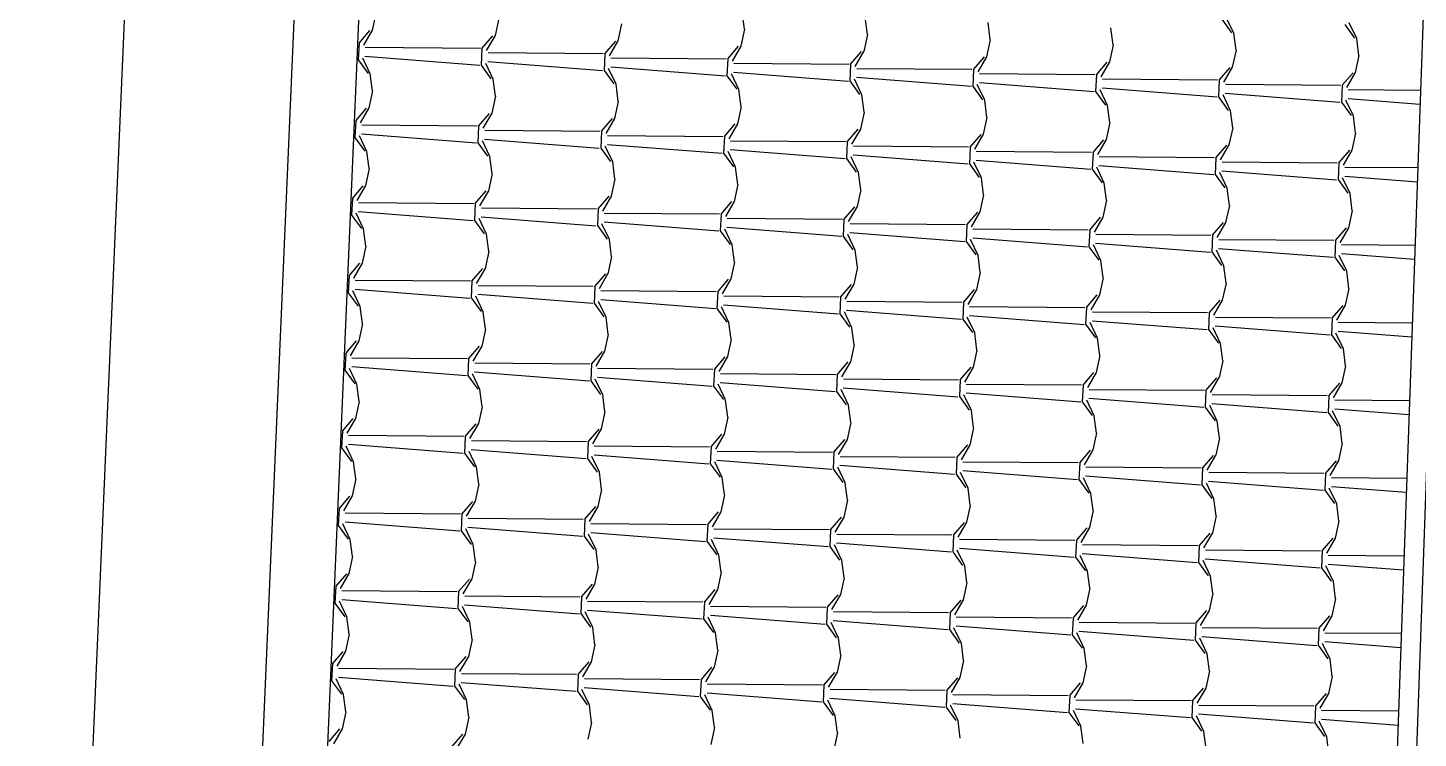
# Model space of a CAD drawing. Extents: x 1037 to 14540, y 1034 to 18285.
# Drawn here: x 6013.7 to 6443.2, y 2769.7 to 2989.2 of the extents above; entities that cross this region are included whole.
import ezdxf

# ---------------------------------------------------------------- set-up
doc = ezdxf.new("R2010")
doc.units = 0
doc.header["$LTSCALE"] = 100
doc.header["$MEASUREMENT"] = 0
doc.layers.get('0').update_dxf_attribs({"color": 240, "linetype": 'CONTINUOUS'})
doc.layers.add('proiezioni', color=252, linetype='CONTINUOUS')
doc.layers.add('retini copertura', color=32, linetype='CONTINUOUS')

# ---------------------------------------------------------------- blocks, each defined once
blk = doc.blocks.new('*X1855')
at = {"color": 0}
for p, q in [((7.8179, 29.9236), (7.8063, 29.8713)), ((8.1975, 29.9073), (8.186, 29.855)), ((8.9568, 29.8748), (8.9498, 29.9279)), ((9.3365, 29.8585), (9.3295, 29.9116)), ((10.4315, 29.9057), (10.4618, 29.8638)), ((10.4684, 29.8628), (10.4454, 29.9112)), ((7.7659, 29.8316), (7.7997, 29.8708)), ((7.8063, 29.8713), (7.7793, 29.825)), ((8.1455, 29.8153), (8.1793, 29.8545)), ((8.186, 29.855), (8.1589, 29.8087)), ((8.5772, 29.8911), (8.5656, 29.8387)), ((8.9569, 29.8748), (8.9453, 29.8224)), ((9.3365, 29.8585), (9.325, 29.8061)), ((9.7161, 29.8422), (9.7091, 29.8954)), ((10.0958, 29.8259), (10.0888, 29.8791)), ((10.4754, 29.8096), (10.4684, 29.8628)), ((10.8111, 29.8894), (10.8415, 29.8475)), ((10.8481, 29.8465), (10.8251, 29.8949)), ((7.7659, 29.8316), (7.7636, 29.78)), ((7.785, 29.8189), (8.1407, 29.8161)), ((8.1455, 29.8154), (8.1433, 29.7637)), ((8.5252, 29.7991), (8.559, 29.8382)), ((8.5656, 29.8387), (8.5386, 29.7924)), ((8.9048, 29.7828), (8.9386, 29.8219)), ((8.9453, 29.8224), (8.9182, 29.7761)), ((9.7162, 29.8422), (9.7046, 29.7898)), ((10.0958, 29.8259), (10.0843, 29.7735)), ((10.8551, 29.7933), (10.8481, 29.8465)), ((7.7636, 29.78), (7.794, 29.7381)), ((7.8006, 29.737), (7.7776, 29.7855)), ((7.7843, 29.7912), (8.139, 29.7635)), ((8.1802, 29.7208), (8.1572, 29.7692)), ((8.164, 29.7749), (8.5186, 29.7472)), ((8.1647, 29.8026), (8.5204, 29.7998)), ((8.5252, 29.7991), (8.5229, 29.7474)), ((8.5443, 29.7863), (8.9, 29.7835)), ((8.9048, 29.7828), (8.9026, 29.7311)), ((8.924, 29.77), (9.2797, 29.7672)), ((9.2845, 29.7665), (9.3183, 29.8056)), ((9.3249, 29.8061), (9.2979, 29.7598)), ((9.6641, 29.7502), (9.6979, 29.7893)), ((9.7046, 29.7898), (9.6776, 29.7435)), ((10.0438, 29.7339), (10.0776, 29.773)), ((10.0842, 29.7735), (10.0572, 29.7272)), ((10.4755, 29.8096), (10.4639, 29.7572)), ((10.8551, 29.7933), (10.8436, 29.7409)), ((7.8076, 29.6839), (7.8006, 29.737)), ((8.1433, 29.7637), (8.1736, 29.7218)), ((8.5229, 29.7474), (8.5533, 29.7055)), ((8.5599, 29.7045), (8.5369, 29.7529)), ((8.5436, 29.7586), (8.8983, 29.7309)), ((8.9026, 29.7311), (8.9329, 29.6892)), ((8.9395, 29.6882), (8.9165, 29.7366)), ((8.9233, 29.7424), (9.2779, 29.7146)), ((9.2845, 29.7665), (9.2822, 29.7148)), ((9.3029, 29.7261), (9.6576, 29.6984)), ((9.3036, 29.7537), (9.6593, 29.7509)), ((9.6641, 29.7502), (9.6619, 29.6985)), ((9.6833, 29.7374), (10.039, 29.7346)), ((10.0438, 29.7339), (10.0415, 29.6822)), ((10.4234, 29.7176), (10.4572, 29.7567)), ((10.4639, 29.7572), (10.4369, 29.7109)), ((10.8031, 29.7013), (10.8369, 29.7404)), ((10.8435, 29.7409), (10.8165, 29.6946)), ((7.8076, 29.6839), (7.796, 29.6315)), ((8.1872, 29.6676), (8.1802, 29.7207)), ((8.5669, 29.6513), (8.5599, 29.7044)), ((8.9465, 29.635), (8.9395, 29.6882)), ((9.2822, 29.7148), (9.3126, 29.6729)), ((9.3192, 29.6719), (9.2962, 29.7203)), ((9.6619, 29.6985), (9.6922, 29.6566)), ((9.6988, 29.6556), (9.6759, 29.704)), ((9.6826, 29.7098), (10.0372, 29.6821)), ((10.0785, 29.6393), (10.0555, 29.6878)), ((10.0622, 29.6935), (10.4169, 29.6658)), ((10.0629, 29.7211), (10.4186, 29.7183)), ((10.4234, 29.7176), (10.4212, 29.6659)), ((10.4426, 29.7048), (10.7983, 29.702)), ((10.8031, 29.7013), (10.8008, 29.6496)), ((10.8222, 29.6885), (11.045, 29.6868)), ((8.1873, 29.6676), (8.1757, 29.6152)), ((8.5669, 29.6513), (8.5554, 29.5989)), ((9.3262, 29.6187), (9.3192, 29.6719)), ((9.7058, 29.6024), (9.6988, 29.6556)), ((10.0415, 29.6822), (10.0719, 29.6403)), ((10.4212, 29.6659), (10.4515, 29.624)), ((10.4581, 29.623), (10.4352, 29.6715)), ((10.4419, 29.6772), (10.7965, 29.6495)), ((10.8008, 29.6496), (10.8312, 29.6077)), ((10.8378, 29.6067), (10.8148, 29.6552)), ((10.8215, 29.6609), (11.0434, 29.6436)), ((7.7556, 29.5919), (7.7894, 29.631)), ((7.7961, 29.6315), (7.769, 29.5852)), ((8.1352, 29.5756), (8.169, 29.6147)), ((8.1757, 29.6152), (8.1487, 29.5689)), ((8.5149, 29.5593), (8.5487, 29.5984)), ((8.5554, 29.5989), (8.5283, 29.5526)), ((8.9466, 29.635), (8.935, 29.5826)), ((9.3262, 29.6187), (9.3147, 29.5663)), ((9.7059, 29.6024), (9.6943, 29.55)), ((10.0855, 29.5861), (10.0785, 29.6393)), ((10.4652, 29.5698), (10.4581, 29.623)), ((10.8448, 29.5535), (10.8378, 29.6067)), ((7.7556, 29.5919), (7.7534, 29.5402)), ((7.7747, 29.5791), (8.1304, 29.5763)), ((8.1352, 29.5756), (8.133, 29.5239)), ((8.1544, 29.5628), (8.5101, 29.56)), ((8.5149, 29.5593), (8.5127, 29.5076)), ((8.8945, 29.543), (8.9283, 29.5821)), ((8.935, 29.5826), (8.908, 29.5363)), ((9.2742, 29.5267), (9.308, 29.5658)), ((9.3147, 29.5663), (9.2876, 29.52)), ((10.0855, 29.5861), (10.074, 29.5337)), ((10.4652, 29.5698), (10.4536, 29.5174)), ((10.8448, 29.5535), (10.8333, 29.5011)), ((7.7533, 29.5402), (7.7837, 29.4983)), ((7.7903, 29.4973), (7.7673, 29.5457)), ((7.774, 29.5515), (8.1287, 29.5238)), ((8.133, 29.5239), (8.1633, 29.482)), ((8.1699, 29.481), (8.147, 29.5294)), ((8.1537, 29.5352), (8.5083, 29.5075)), ((8.5496, 29.4647), (8.5266, 29.5131)), ((8.5333, 29.5189), (8.888, 29.4912)), ((8.534, 29.5465), (8.8897, 29.5437)), ((8.8945, 29.543), (8.8923, 29.4913)), ((8.9137, 29.5302), (9.2694, 29.5274)), ((9.2742, 29.5267), (9.272, 29.475)), ((9.2933, 29.5139), (9.649, 29.5111)), ((9.6538, 29.5104), (9.6876, 29.5495)), ((9.6943, 29.55), (9.6673, 29.5037)), ((10.0335, 29.4941), (10.0673, 29.5332)), ((10.074, 29.5337), (10.0469, 29.4874)), ((10.4131, 29.4778), (10.4469, 29.5169)), ((10.4536, 29.5175), (10.4266, 29.4711)), ((7.7973, 29.4441), (7.7903, 29.4973)), ((8.1769, 29.4278), (8.1699, 29.481)), ((8.5126, 29.5076), (8.543, 29.4657)), ((8.8923, 29.4913), (8.9226, 29.4494)), ((8.9292, 29.4484), (8.9063, 29.4969)), ((8.913, 29.5026), (9.2676, 29.4749)), ((9.272, 29.475), (9.3023, 29.4331)), ((9.3089, 29.4321), (9.2859, 29.4806)), ((9.2926, 29.4863), (9.6473, 29.4586)), ((9.6538, 29.5104), (9.6516, 29.4587)), ((9.6723, 29.47), (10.0269, 29.4423)), ((9.673, 29.4976), (10.0287, 29.4949)), ((10.0335, 29.4941), (10.0313, 29.4424)), ((10.0526, 29.4813), (10.4083, 29.4786)), ((10.4131, 29.4778), (10.4109, 29.4261)), ((10.7928, 29.4615), (10.8266, 29.5007)), ((10.8333, 29.5012), (10.8062, 29.4548)), ((7.7973, 29.4441), (7.7858, 29.3917)), ((8.177, 29.4278), (8.1654, 29.3754)), ((8.5566, 29.4115), (8.5496, 29.4647)), ((8.9362, 29.3952), (8.9292, 29.4484)), ((9.3159, 29.3789), (9.3089, 29.4321)), ((9.6516, 29.4587), (9.6819, 29.4168)), ((9.6885, 29.4158), (9.6656, 29.4643)), ((10.0313, 29.4424), (10.0616, 29.4005)), ((10.0682, 29.3995), (10.0452, 29.448)), ((10.0519, 29.4537), (10.4066, 29.426)), ((10.4109, 29.4261), (10.4412, 29.3843)), ((10.4478, 29.3832), (10.4249, 29.4317)), ((10.4316, 29.4374), (10.7862, 29.4097)), ((10.4323, 29.465), (10.788, 29.4623)), ((10.7928, 29.4615), (10.7906, 29.4099)), ((10.8119, 29.4488), (11.0365, 29.447)), ((7.7453, 29.3521), (7.7791, 29.3912)), ((7.7858, 29.3917), (7.7587, 29.3454)), ((8.5566, 29.4115), (8.5451, 29.3591)), ((8.9363, 29.3952), (8.9247, 29.3428)), ((9.6956, 29.3626), (9.6885, 29.4158)), ((10.0752, 29.3463), (10.0682, 29.3995)), ((10.4549, 29.33), (10.4478, 29.3832)), ((10.7906, 29.4099), (10.8209, 29.368)), ((10.8275, 29.3669), (10.8045, 29.4154)), ((10.8112, 29.4211), (11.035, 29.4036)), ((7.7453, 29.3521), (7.7431, 29.3004)), ((7.7644, 29.3393), (8.1201, 29.3365)), ((8.1249, 29.3358), (8.1588, 29.3749)), ((8.1654, 29.3754), (8.1384, 29.3291)), ((8.5046, 29.3195), (8.5384, 29.3586)), ((8.5451, 29.3591), (8.518, 29.3128)), ((8.8842, 29.3032), (8.9181, 29.3423)), ((8.9247, 29.3428), (8.8977, 29.2965)), ((9.3159, 29.3789), (9.3044, 29.3265)), ((9.6956, 29.3626), (9.684, 29.3102)), ((10.0752, 29.3463), (10.0637, 29.2939)), ((10.8345, 29.3137), (10.8275, 29.3669)), ((7.7431, 29.3004), (7.7734, 29.2585)), ((7.78, 29.2575), (7.757, 29.306)), ((7.7637, 29.3117), (8.1184, 29.284)), ((8.1249, 29.3358), (8.1227, 29.2841)), ((8.1441, 29.323), (8.4998, 29.3202)), ((8.5046, 29.3195), (8.5024, 29.2678)), ((8.5237, 29.3067), (8.8794, 29.304)), ((8.8842, 29.3032), (8.882, 29.2515)), ((9.2639, 29.2869), (9.2977, 29.326)), ((9.3044, 29.3266), (9.2773, 29.2802)), ((9.6435, 29.2706), (9.6774, 29.3098)), ((9.684, 29.3103), (9.657, 29.2639)), ((10.4549, 29.33), (10.4433, 29.2776)), ((10.8345, 29.3137), (10.823, 29.2614)), ((7.787, 29.2043), (7.78, 29.2575)), ((8.1227, 29.2841), (8.153, 29.2422)), ((8.1596, 29.2412), (8.1367, 29.2897)), ((8.1434, 29.2954), (8.498, 29.2677)), ((8.5024, 29.2678), (8.5327, 29.2259)), ((8.5393, 29.2249), (8.5163, 29.2734)), ((8.523, 29.2791), (8.8777, 29.2514)), ((8.9189, 29.2086), (8.896, 29.2571)), ((8.9027, 29.2628), (9.2573, 29.2351)), ((8.9034, 29.2904), (9.2591, 29.2877)), ((9.2639, 29.2869), (9.2617, 29.2352)), ((9.283, 29.2741), (9.6387, 29.2714)), ((9.6435, 29.2706), (9.6413, 29.219)), ((9.6627, 29.2579), (10.0184, 29.2551)), ((10.0232, 29.2543), (10.021, 29.2027)), ((10.0232, 29.2543), (10.057, 29.2935)), ((10.0637, 29.294), (10.0366, 29.2476)), ((10.4028, 29.238), (10.4367, 29.2772)), ((10.4433, 29.2777), (10.4163, 29.2314)), ((10.7825, 29.2217), (10.8163, 29.2609)), ((10.823, 29.2614), (10.7959, 29.2151)), ((8.1667, 29.188), (8.1596, 29.2412)), ((8.5463, 29.1717), (8.5393, 29.2249)), ((8.882, 29.2515), (8.9123, 29.2096)), ((9.2617, 29.2352), (9.292, 29.1933)), ((9.2986, 29.1923), (9.2756, 29.2408)), ((9.2823, 29.2465), (9.637, 29.2188)), ((9.6413, 29.2189), (9.6716, 29.1771)), ((9.6782, 29.176), (9.6553, 29.2245)), ((9.662, 29.2302), (10.0166, 29.2025)), ((10.0416, 29.2139), (10.3963, 29.1862)), ((10.0423, 29.2416), (10.398, 29.2388)), ((10.4028, 29.238), (10.4006, 29.1864)), ((10.422, 29.2253), (10.7777, 29.2225)), ((10.7825, 29.2217), (10.7803, 29.1701)), ((7.787, 29.2043), (7.7755, 29.1519)), ((8.1667, 29.188), (8.1551, 29.1356)), ((8.5463, 29.1717), (8.5348, 29.1193)), ((8.926, 29.1554), (8.9189, 29.2086)), ((9.3056, 29.1391), (9.2986, 29.1923)), ((9.6853, 29.1228), (9.6782, 29.176)), ((10.021, 29.2027), (10.0513, 29.1608)), ((10.0579, 29.1597), (10.0349, 29.2082)), ((10.4006, 29.1864), (10.4309, 29.1445)), ((10.4375, 29.1434), (10.4146, 29.1919)), ((10.4213, 29.1976), (10.7759, 29.1699)), ((10.7803, 29.1701), (10.8106, 29.1282)), ((10.8172, 29.1271), (10.7942, 29.1756)), ((10.8009, 29.1813), (11.0266, 29.1637)), ((10.8016, 29.209), (11.0281, 29.2072)), ((7.735, 29.1123), (7.7688, 29.1514)), ((7.7755, 29.1519), (7.7484, 29.1056)), ((8.1147, 29.096), (8.1485, 29.1351)), ((8.1551, 29.1356), (8.1281, 29.0893)), ((8.926, 29.1554), (8.9144, 29.103)), ((9.3056, 29.1391), (9.2941, 29.0867)), ((10.0649, 29.1065), (10.0579, 29.1597)), ((10.4446, 29.0903), (10.4376, 29.1434)), ((10.8242, 29.074), (10.8172, 29.1271)), ((7.735, 29.1123), (7.7328, 29.0606)), ((7.7541, 29.0995), (8.1098, 29.0968)), ((8.1146, 29.096), (8.1124, 29.0443)), ((8.1338, 29.0832), (8.4895, 29.0805)), ((8.4943, 29.0797), (8.5281, 29.1189)), ((8.5348, 29.1194), (8.5077, 29.073)), ((8.874, 29.0634), (8.9078, 29.1026)), ((8.9144, 29.1031), (8.8874, 29.0567)), ((9.2536, 29.0471), (9.2874, 29.0863)), ((9.2941, 29.0868), (9.267, 29.0405)), ((9.6853, 29.1228), (9.6737, 29.0705)), ((10.0649, 29.1065), (10.0534, 29.0542)), ((10.4446, 29.0902), (10.433, 29.0379)), ((7.7328, 29.0606), (7.7631, 29.0187)), ((7.7697, 29.0177), (7.7467, 29.0662)), ((7.7535, 29.0719), (8.1081, 29.0442)), ((8.1124, 29.0443), (8.1428, 29.0024)), ((8.1494, 29.0014), (8.1264, 29.0499)), ((8.1331, 29.0556), (8.4878, 29.0279)), ((8.4943, 29.0797), (8.4921, 29.0281)), ((8.5128, 29.0393), (8.8674, 29.0116)), ((8.5134, 29.067), (8.8691, 29.0642)), ((8.8739, 29.0634), (8.8717, 29.0118)), ((8.8931, 29.0507), (9.2488, 29.0479)), ((9.2536, 29.0471), (9.2514, 28.9955)), ((9.6333, 29.0308), (9.6671, 29.07)), ((9.6737, 29.0705), (9.6467, 29.0242)), ((10.0129, 29.0145), (10.0467, 29.0537)), ((10.0534, 29.0542), (10.0263, 29.0079)), ((10.8243, 29.074), (10.8127, 29.0216)), ((7.7767, 28.9645), (7.7697, 29.0177)), ((8.1564, 28.9482), (8.1493, 29.0014)), ((8.4921, 29.028), (8.5224, 28.9862)), ((8.529, 28.9851), (8.506, 29.0336)), ((8.8717, 29.0118), (8.9021, 28.9699)), ((8.9087, 28.9688), (8.8857, 29.0173)), ((8.8924, 29.023), (9.2471, 28.9953)), ((9.2514, 28.9955), (9.2817, 28.9536)), ((9.2883, 28.9525), (9.2653, 29.001)), ((9.2721, 29.0067), (9.6267, 28.979)), ((9.2727, 29.0344), (9.6284, 29.0316)), ((9.6332, 29.0308), (9.631, 28.9792)), ((9.6524, 29.0181), (10.0081, 29.0153)), ((10.0129, 29.0146), (10.0107, 28.9629)), ((10.032, 29.0018), (10.3877, 28.999)), ((10.3925, 28.9983), (10.3903, 28.9466)), ((10.3926, 28.9982), (10.4264, 29.0374)), ((10.433, 29.0379), (10.406, 28.9916)), ((10.7722, 28.982), (10.806, 29.0211)), ((10.8127, 29.0216), (10.7856, 28.9753)), ((7.7767, 28.9645), (7.7652, 28.9121)), ((8.536, 28.9319), (8.529, 28.9851)), ((8.9157, 28.9156), (8.9086, 28.9688)), ((9.2953, 28.8994), (9.2883, 28.9525)), ((9.631, 28.9792), (9.6614, 28.9373)), ((9.668, 28.9362), (9.645, 28.9847)), ((9.6517, 28.9904), (10.0064, 28.9627)), ((10.0107, 28.9629), (10.041, 28.921)), ((10.0476, 28.92), (10.0246, 28.9684)), ((10.0314, 28.9741), (10.386, 28.9464)), ((10.4273, 28.9037), (10.4043, 28.9521)), ((10.411, 28.9579), (10.7657, 28.9301)), ((10.4117, 28.9855), (10.7674, 28.9827)), ((10.7722, 28.982), (10.77, 28.9303)), ((10.7913, 28.9692), (11.0197, 28.9674)), ((7.7247, 28.8725), (7.7585, 28.9117)), ((7.7652, 28.9122), (7.7381, 28.8658)), ((8.1564, 28.9482), (8.1448, 28.8958)), ((8.536, 28.9319), (8.5245, 28.8796)), ((8.9157, 28.9156), (8.9041, 28.8633)), ((9.675, 28.8831), (9.668, 28.9362)), ((10.0546, 28.8668), (10.0476, 28.9199)), ((10.3903, 28.9466), (10.4207, 28.9047)), ((10.77, 28.9303), (10.8003, 28.8884)), ((10.8069, 28.8874), (10.7839, 28.9358)), ((10.7907, 28.9416), (11.0181, 28.9238)), ((7.7247, 28.8725), (7.7225, 28.8209)), ((8.1044, 28.8562), (8.1382, 28.8954)), ((8.1448, 28.8959), (8.1178, 28.8495)), ((8.484, 28.8399), (8.5178, 28.8791)), ((8.5245, 28.8796), (8.4974, 28.8333)), ((9.2953, 28.8993), (9.2838, 28.847)), ((9.675, 28.8831), (9.6634, 28.8307)), ((10.0547, 28.8668), (10.0431, 28.8144)), ((10.4343, 28.8505), (10.4273, 28.9036)), ((10.8139, 28.8342), (10.8069, 28.8874)), ((7.7594, 28.7779), (7.7364, 28.8264)), ((7.7432, 28.8321), (8.0978, 28.8044)), ((7.7438, 28.8598), (8.0996, 28.857)), ((8.1044, 28.8562), (8.1021, 28.8046)), ((8.1235, 28.8435), (8.4792, 28.8407)), ((8.484, 28.8399), (8.4818, 28.7883)), ((8.5031, 28.8272), (8.8589, 28.8244)), ((8.8637, 28.8237), (8.8614, 28.772)), ((8.8637, 28.8236), (8.8975, 28.8628)), ((8.9041, 28.8633), (8.8771, 28.817)), ((9.2433, 28.8073), (9.2771, 28.8465)), ((9.2838, 28.847), (9.2567, 28.8007)), ((9.623, 28.7911), (9.6568, 28.8302)), ((9.6634, 28.8307), (9.6364, 28.7844)), ((10.4343, 28.8505), (10.4228, 28.7981)), ((10.814, 28.8342), (10.8024, 28.7818)), ((7.7225, 28.8208), (7.7528, 28.779)), ((8.1021, 28.8046), (8.1325, 28.7627)), ((8.1391, 28.7616), (8.1161, 28.8101)), ((8.1228, 28.8158), (8.4775, 28.7881)), ((8.4818, 28.7883), (8.5121, 28.7464)), ((8.5187, 28.7453), (8.4957, 28.7938)), ((8.5025, 28.7995), (8.8571, 28.7718)), ((8.8821, 28.7832), (9.2368, 28.7555)), ((8.8828, 28.8109), (9.2385, 28.8081)), ((9.2433, 28.8074), (9.2411, 28.7557)), ((9.2624, 28.7946), (9.6182, 28.7918)), ((9.623, 28.7911), (9.6207, 28.7394)), ((10.0026, 28.7748), (10.0364, 28.8139)), ((10.0431, 28.8144), (10.016, 28.7681)), ((10.3823, 28.7585), (10.4161, 28.7976)), ((10.4227, 28.7981), (10.3957, 28.7518)), ((10.7619, 28.7422), (10.7957, 28.7813)), ((10.8024, 28.7818), (10.7753, 28.7355)), ((7.7664, 28.7247), (7.7594, 28.7779)), ((8.1461, 28.7085), (8.1391, 28.7616)), ((8.5257, 28.6922), (8.5187, 28.7453)), ((8.8614, 28.772), (8.8918, 28.7301)), ((8.8984, 28.7291), (8.8754, 28.7775)), ((9.2411, 28.7557), (9.2714, 28.7138)), ((9.278, 28.7128), (9.255, 28.7612)), ((9.2618, 28.767), (9.6164, 28.7392)), ((9.6207, 28.7394), (9.6511, 28.6975)), ((9.6577, 28.6965), (9.6347, 28.7449)), ((9.6414, 28.7507), (9.9961, 28.723)), ((9.6421, 28.7783), (9.9978, 28.7755)), ((10.0026, 28.7748), (10.0004, 28.7231)), ((10.0217, 28.762), (10.3775, 28.7592)), ((10.3823, 28.7585), (10.38, 28.7068)), ((10.4014, 28.7457), (10.7571, 28.7429)), ((10.7619, 28.7422), (10.7597, 28.6905)), ((7.7664, 28.7247), (7.7549, 28.6724)), ((8.1461, 28.7084), (8.1345, 28.6561)), ((8.9054, 28.6759), (8.8984, 28.729)), ((9.285, 28.6596), (9.278, 28.7127)), ((9.6647, 28.6433), (9.6577, 28.6965)), ((10.0004, 28.7231), (10.0307, 28.6812)), ((10.0373, 28.6802), (10.0143, 28.7286)), ((10.0211, 28.7344), (10.3757, 28.7067)), ((10.38, 28.7068), (10.4104, 28.6649)), ((10.417, 28.6639), (10.394, 28.7123)), ((10.4007, 28.7181), (10.7554, 28.6904)), ((10.7966, 28.6476), (10.7736, 28.6961)), ((10.7804, 28.7018), (11.0097, 28.6839)), ((10.781, 28.7294), (11.0112, 28.7276)), ((7.7144, 28.6327), (7.7482, 28.6719)), ((7.7549, 28.6724), (7.7278, 28.6261)), ((8.0941, 28.6164), (8.1279, 28.6556)), ((8.1345, 28.6561), (8.1075, 28.6098)), ((8.5257, 28.6922), (8.5142, 28.6398)), ((8.9054, 28.6759), (8.8939, 28.6235)), ((9.2851, 28.6596), (9.2735, 28.6072)), ((10.0443, 28.627), (10.0373, 28.6802)), ((10.424, 28.6107), (10.417, 28.6639)), ((10.7597, 28.6905), (10.79, 28.6486)), ((7.7144, 28.6328), (7.7122, 28.5811)), ((7.7335, 28.62), (8.0893, 28.6172)), ((8.0941, 28.6165), (8.0918, 28.5648)), ((8.4737, 28.6002), (8.5075, 28.6393)), ((8.5142, 28.6398), (8.4871, 28.5935)), ((8.8534, 28.5839), (8.8872, 28.623)), ((8.8938, 28.6235), (8.8668, 28.5772)), ((9.6647, 28.6433), (9.6532, 28.5909)), ((10.0444, 28.627), (10.0328, 28.5746)), ((10.424, 28.6107), (10.4125, 28.5583)), ((10.8036, 28.5944), (10.7966, 28.6476)), ((7.7122, 28.5811), (7.7425, 28.5392)), ((7.7491, 28.5382), (7.7261, 28.5866)), ((7.7329, 28.5923), (8.0875, 28.5646)), ((8.1288, 28.5219), (8.1058, 28.5703)), ((8.1125, 28.5761), (8.4672, 28.5483)), ((8.1132, 28.6037), (8.4689, 28.6009)), ((8.4737, 28.6002), (8.4715, 28.5485)), ((8.4928, 28.5874), (8.8486, 28.5846)), ((8.8534, 28.5839), (8.8511, 28.5322)), ((8.8725, 28.5711), (9.2282, 28.5683)), ((9.233, 28.5676), (9.2308, 28.5159)), ((9.233, 28.5676), (9.2668, 28.6067)), ((9.2735, 28.6072), (9.2465, 28.5609)), ((9.6127, 28.5513), (9.6465, 28.5904)), ((9.6531, 28.5909), (9.6261, 28.5446)), ((9.9923, 28.535), (10.0261, 28.5741)), ((10.0328, 28.5746), (10.0058, 28.5283)), ((10.8037, 28.5944), (10.7921, 28.542)), ((7.7561, 28.485), (7.7491, 28.5381)), ((8.0918, 28.5648), (8.1222, 28.5229)), ((8.4715, 28.5485), (8.5018, 28.5066)), ((8.5084, 28.5056), (8.4854, 28.554)), ((8.4922, 28.5598), (8.8468, 28.5321)), ((8.8511, 28.5322), (8.8815, 28.4903)), ((8.8881, 28.4893), (8.8651, 28.5377)), ((8.8718, 28.5435), (9.2265, 28.5158)), ((9.2515, 28.5272), (9.6061, 28.4995)), ((9.2521, 28.5548), (9.6079, 28.552)), ((9.6127, 28.5513), (9.6104, 28.4996)), ((9.6318, 28.5385), (9.9875, 28.5357)), ((9.9923, 28.535), (9.9901, 28.4833)), ((10.372, 28.5187), (10.4058, 28.5578)), ((10.4124, 28.5583), (10.3854, 28.512)), ((10.7516, 28.5024), (10.7854, 28.5415)), ((10.7921, 28.542), (10.7651, 28.4957)), ((7.7561, 28.485), (7.7446, 28.4326)), ((8.1358, 28.4687), (8.1288, 28.5218)), ((8.5154, 28.4524), (8.5084, 28.5056)), ((8.8951, 28.4361), (8.8881, 28.4893)), ((9.2308, 28.5159), (9.2611, 28.474)), ((9.2677, 28.473), (9.2447, 28.5214)), ((9.6104, 28.4996), (9.6408, 28.4577)), ((9.6474, 28.4567), (9.6244, 28.5052)), ((9.6311, 28.5109), (9.9858, 28.4832)), ((9.9901, 28.4833), (10.0204, 28.4414)), ((10.027, 28.4404), (10.0041, 28.4889)), ((10.0108, 28.4946), (10.3654, 28.4669)), ((10.0114, 28.5222), (10.3672, 28.5195)), ((10.372, 28.5187), (10.3697, 28.467)), ((10.3911, 28.5059), (10.7468, 28.5032)), ((10.7516, 28.5024), (10.7494, 28.4507)), ((10.7707, 28.4896), (11.0028, 28.4878)), ((8.1358, 28.4687), (8.1243, 28.4163)), ((8.5155, 28.4524), (8.5039, 28.4)), ((9.2747, 28.4198), (9.2677, 28.473)), ((9.6544, 28.4035), (9.6474, 28.4567)), ((10.034, 28.3872), (10.027, 28.4404)), ((10.3697, 28.467), (10.4001, 28.4251)), ((10.4067, 28.4241), (10.3837, 28.4726)), ((10.3904, 28.4783), (10.7451, 28.4506)), ((10.7494, 28.4507), (10.7797, 28.4088)), ((10.7863, 28.4078), (10.7634, 28.4563)), ((10.7701, 28.462), (11.0013, 28.4439)), ((7.7041, 28.393), (7.7379, 28.4321)), ((7.7446, 28.4326), (7.7176, 28.3863)), ((8.0838, 28.3767), (8.1176, 28.4158)), ((8.1243, 28.4163), (8.0972, 28.37)), ((8.4634, 28.3604), (8.4972, 28.3995)), ((8.5039, 28.4), (8.4769, 28.3537)), ((8.8951, 28.4361), (8.8836, 28.3837)), ((9.2748, 28.4198), (9.2632, 28.3674)), ((9.6544, 28.4035), (9.6429, 28.3511)), ((10.4137, 28.3709), (10.4067, 28.4241)), ((10.7934, 28.3546), (10.7863, 28.4078)), ((7.7041, 28.393), (7.7019, 28.3413)), ((7.7226, 28.3526), (8.0773, 28.3249)), ((7.7232, 28.3802), (8.079, 28.3774)), ((8.0838, 28.3767), (8.0816, 28.325)), ((8.1029, 28.3639), (8.4586, 28.3611)), ((8.4634, 28.3604), (8.4612, 28.3087)), ((8.8431, 28.3441), (8.8769, 28.3832)), ((8.8836, 28.3837), (8.8565, 28.3374)), ((9.2227, 28.3278), (9.2565, 28.3669)), ((9.2632, 28.3674), (9.2362, 28.3211)), ((9.6429, 28.3511), (9.6158, 28.3048)), ((10.0341, 28.3872), (10.0225, 28.3348)), ((10.4137, 28.3709), (10.4022, 28.3185)), ((10.7934, 28.3546), (10.7818, 28.3022)), ((7.7019, 28.3413), (7.7322, 28.2994)), ((7.7388, 28.2984), (7.7159, 28.3468)), ((8.0815, 28.325), (8.1119, 28.2831)), ((8.1185, 28.2821), (8.0955, 28.3305)), ((8.1023, 28.3363), (8.4569, 28.3086)), ((8.4612, 28.3087), (8.4915, 28.2668)), ((8.4981, 28.2658), (8.4752, 28.3143)), ((8.4819, 28.32), (8.8366, 28.2923)), ((8.4825, 28.3476), (8.8383, 28.3448)), ((8.8431, 28.3441), (8.8409, 28.2924)), ((8.8622, 28.3313), (9.2179, 28.3286)), ((9.2227, 28.3278), (9.2205, 28.2761)), ((9.2418, 28.315), (9.5976, 28.3123)), ((9.6024, 28.3115), (9.6002, 28.2598)), ((9.6024, 28.3115), (9.6362, 28.3506)), ((9.982, 28.2952), (10.0158, 28.3343)), ((10.0225, 28.3349), (9.9955, 28.2885)), ((10.3617, 28.2789), (10.3955, 28.318)), ((10.4022, 28.3186), (10.3751, 28.2722)), ((7.7458, 28.2452), (7.7388, 28.2984)), ((8.1255, 28.2289), (8.1185, 28.2821)), ((8.5051, 28.2126), (8.4981, 28.2658)), ((8.8408, 28.2924), (8.8712, 28.2505)), ((8.8778, 28.2495), (8.8548, 28.298)), ((8.8616, 28.3037), (9.2162, 28.276)), ((9.2205, 28.2761), (9.2508, 28.2342)), ((9.2574, 28.2332), (9.2345, 28.2817)), ((9.2412, 28.2874), (9.5959, 28.2597)), ((9.6371, 28.2169), (9.6141, 28.2654)), ((9.6209, 28.2711), (9.9755, 28.2434)), ((9.6215, 28.2987), (9.9772, 28.296)), ((9.982, 28.2952), (9.9798, 28.2435)), ((10.0011, 28.2825), (10.3569, 28.2797)), ((10.3617, 28.2789), (10.3595, 28.2273)), ((10.3808, 28.2662), (10.7365, 28.2634)), ((10.7413, 28.2626), (10.7751, 28.3018)), ((10.7818, 28.3023), (10.7548, 28.2559)), ((7.7459, 28.2452), (7.7343, 28.1928)), ((8.1255, 28.2289), (8.114, 28.1765)), ((8.8848, 28.1963), (8.8778, 28.2495)), ((9.2645, 28.18), (9.2574, 28.2332)), ((9.6002, 28.2598), (9.6305, 28.2179)), ((9.9798, 28.2435), (10.0101, 28.2016)), ((10.0167, 28.2006), (9.9938, 28.2491)), ((10.0005, 28.2548), (10.3552, 28.2271)), ((10.3595, 28.2272), (10.3898, 28.1854)), ((10.3964, 28.1843), (10.3734, 28.2328)), ((10.3802, 28.2385), (10.7348, 28.2108)), ((10.7413, 28.2626), (10.7391, 28.211)), ((10.7598, 28.2222), (10.9928, 28.204)), ((10.7604, 28.2499), (10.9944, 28.248)), ((7.6938, 28.1532), (7.7277, 28.1923)), ((7.7343, 28.1928), (7.7073, 28.1465)), ((8.5052, 28.2126), (8.4936, 28.1602)), ((8.8848, 28.1963), (8.8733, 28.1439)), ((9.2645, 28.18), (9.2529, 28.1276)), ((9.6441, 28.1637), (9.6371, 28.2169)), ((10.0238, 28.1474), (10.0167, 28.2006)), ((10.4034, 28.1311), (10.3964, 28.1843)), ((10.7391, 28.211), (10.7694, 28.1691)), ((10.776, 28.168), (10.7531, 28.2165)), ((7.6938, 28.1532), (7.6916, 28.1015)), ((7.7129, 28.1404), (8.0687, 28.1377)), ((8.0735, 28.1369), (8.0713, 28.0852)), ((8.0735, 28.1369), (8.1073, 28.176)), ((8.114, 28.1765), (8.0869, 28.1302)), ((8.4531, 28.1206), (8.487, 28.1597)), ((8.4936, 28.1602), (8.4666, 28.1139)), ((8.8328, 28.1043), (8.8666, 28.1434)), ((8.8733, 28.1439), (8.8462, 28.0976)), ((9.6441, 28.1637), (9.6326, 28.1113)), ((10.0238, 28.1474), (10.0122, 28.095)), ((10.7831, 28.1148), (10.776, 28.168)), ((7.6916, 28.1015), (7.7219, 28.0596)), ((7.7285, 28.0586), (7.7056, 28.1071)), ((7.7123, 28.1128), (8.067, 28.0851)), ((8.092, 28.0965), (8.4466, 28.0688)), ((8.0926, 28.1241), (8.4483, 28.1214)), ((8.4531, 28.1206), (8.4509, 28.0689)), ((8.4722, 28.1078), (8.828, 28.1051)), ((8.8328, 28.1043), (8.8306, 28.0526)), ((9.2124, 28.088), (9.2463, 28.1271)), ((9.2529, 28.1277), (9.2259, 28.0813)), ((9.5921, 28.0717), (9.6259, 28.1109)), ((9.6326, 28.1114), (9.6055, 28.065)), ((9.9717, 28.0554), (10.0056, 28.0946)), ((10.0122, 28.0951), (9.9852, 28.0488)), ((10.4034, 28.1311), (10.3919, 28.0788)), ((10.7831, 28.1148), (10.7715, 28.0625)), ((7.7355, 28.0054), (7.7285, 28.0586)), ((8.0713, 28.0852), (8.1016, 28.0433)), ((8.1082, 28.0423), (8.0852, 28.0908)), ((8.4509, 28.0689), (8.4812, 28.027)), ((8.4878, 28.026), (8.4649, 28.0745)), ((8.4716, 28.0802), (8.8263, 28.0525)), ((8.8306, 28.0526), (8.8609, 28.0107)), ((8.8675, 28.0097), (8.8445, 28.0582)), ((8.8513, 28.0639), (9.2059, 28.0362)), ((8.8519, 28.0916), (9.2076, 28.0888)), ((9.2124, 28.088), (9.2102, 28.0363)), ((9.2315, 28.0753), (9.5873, 28.0725)), ((9.5921, 28.0717), (9.5899, 28.0201)), ((9.6112, 28.059), (9.9669, 28.0562)), ((9.9717, 28.0554), (9.9695, 28.0038)), ((10.3514, 28.0391), (10.3852, 28.0783)), ((10.3919, 28.0788), (10.3648, 28.0325)), ((10.731, 28.0228), (10.7649, 28.062)), ((10.7715, 28.0625), (10.7445, 28.0162)), ((8.1152, 27.9891), (8.1082, 28.0423)), ((8.4949, 27.9728), (8.4878, 28.026)), ((8.8745, 27.9565), (8.8675, 28.0097)), ((9.2102, 28.0363), (9.2405, 27.9945)), ((9.2471, 27.9934), (9.2242, 28.0419)), ((9.2309, 28.0476), (9.5856, 28.0199)), ((9.5899, 28.0201), (9.6202, 27.9782)), ((9.6268, 27.9771), (9.6038, 28.0256)), ((9.6106, 28.0313), (9.9652, 28.0036)), ((10.0064, 27.9608), (9.9835, 28.0093)), ((9.9902, 28.015), (10.3449, 27.9873)), ((9.9908, 28.0427), (10.3466, 28.0399)), ((10.3514, 28.0391), (10.3492, 27.9875)), ((10.3705, 28.0264), (10.7262, 28.0236)), ((10.731, 28.0229), (10.7288, 27.9712)), ((10.7501, 28.0101), (10.9859, 28.0082)), ((7.7356, 28.0054), (7.724, 27.953)), ((8.1152, 27.9891), (8.1037, 27.9367)), ((8.4949, 27.9728), (8.4833, 27.9204)), ((9.2542, 27.9402), (9.2471, 27.9934)), ((9.6338, 27.9239), (9.6268, 27.9771)), ((9.9695, 28.0038), (9.9998, 27.9619)), ((10.3492, 27.9875), (10.3795, 27.9456)), ((10.3861, 27.9445), (10.3631, 27.993)), ((10.3699, 27.9987), (10.7245, 27.971)), ((10.7288, 27.9712), (10.7591, 27.9293)), ((10.7658, 27.9283), (10.7428, 27.9767)), ((10.7495, 27.9824), (10.9844, 27.9641)), ((7.6836, 27.9134), (7.7174, 27.9525)), ((7.724, 27.953), (7.697, 27.9067)), ((8.0632, 27.8971), (8.097, 27.9362)), ((8.1037, 27.9368), (8.0766, 27.8904)), ((8.8745, 27.9565), (8.863, 27.9041)), ((9.2542, 27.9402), (9.2426, 27.8879)), ((9.6338, 27.9239), (9.6223, 27.8716)), ((10.0135, 27.9077), (10.0064, 27.9608)), ((10.3931, 27.8914), (10.3861, 27.9445)), ((10.7728, 27.8751), (10.7658, 27.9282)), ((7.6835, 27.9134), (7.6813, 27.8617)), ((7.7026, 27.9007), (8.0584, 27.8979)), ((8.0632, 27.8971), (8.061, 27.8454)), ((8.0823, 27.8844), (8.438, 27.8816)), ((8.4428, 27.8808), (8.4406, 27.8292)), ((8.4429, 27.8808), (8.4767, 27.92)), ((8.4833, 27.9205), (8.4563, 27.8741)), ((8.8225, 27.8645), (8.8563, 27.9037)), ((8.863, 27.9042), (8.8359, 27.8579)), ((9.2022, 27.8482), (9.236, 27.8874)), ((9.2426, 27.8879), (9.2156, 27.8416)), ((10.0135, 27.9076), (10.0019, 27.8553)), ((10.3931, 27.8913), (10.3816, 27.839)), ((7.6813, 27.8617), (7.7116, 27.8198)), ((7.7183, 27.8188), (7.6953, 27.8673)), ((7.702, 27.873), (8.0567, 27.8453)), ((8.061, 27.8454), (8.0913, 27.8035)), ((8.0979, 27.8025), (8.0749, 27.851)), ((8.0817, 27.8567), (8.4363, 27.829)), ((8.4613, 27.8404), (8.816, 27.8127)), ((8.462, 27.8681), (8.8177, 27.8653)), ((8.8225, 27.8645), (8.8203, 27.8129)), ((8.8416, 27.8518), (9.1973, 27.849)), ((9.2021, 27.8482), (9.1999, 27.7966)), ((9.2213, 27.8355), (9.577, 27.8327)), ((9.5818, 27.8319), (9.6156, 27.8711)), ((9.6223, 27.8716), (9.5952, 27.8253)), ((9.9615, 27.8156), (9.9953, 27.8548)), ((10.0019, 27.8553), (9.9749, 27.809)), ((10.3411, 27.7994), (10.3749, 27.8385)), ((10.3816, 27.839), (10.3545, 27.7927)), ((10.7728, 27.8751), (10.7613, 27.8227)), ((7.7253, 27.7656), (7.7182, 27.8188)), ((8.1049, 27.7493), (8.0979, 27.8025)), ((8.4406, 27.8291), (8.471, 27.7873)), ((8.4776, 27.7862), (8.4546, 27.8347)), ((8.8203, 27.8129), (8.8506, 27.771)), ((8.8572, 27.7699), (8.8342, 27.8184)), ((8.841, 27.8241), (9.1956, 27.7964)), ((9.1999, 27.7966), (9.2303, 27.7547)), ((9.2369, 27.7536), (9.2139, 27.8021)), ((9.2206, 27.8078), (9.5753, 27.7801)), ((9.5818, 27.8319), (9.5796, 27.7803)), ((9.6009, 27.8192), (9.9566, 27.8164)), ((9.9614, 27.8157), (9.9592, 27.764)), ((9.9806, 27.8029), (10.3363, 27.8001)), ((10.3411, 27.7994), (10.3389, 27.7477)), ((10.7208, 27.7831), (10.7546, 27.8222)), ((10.7612, 27.8227), (10.7342, 27.7764)), ((7.7253, 27.7656), (7.7137, 27.7132)), ((8.4846, 27.733), (8.4775, 27.7862)), ((8.8642, 27.7167), (8.8572, 27.7699)), ((9.2439, 27.7005), (9.2369, 27.7536)), ((9.5796, 27.7803), (9.6099, 27.7384)), ((9.6165, 27.7374), (9.5935, 27.7858)), ((9.6003, 27.7915), (9.9549, 27.7638)), ((9.9592, 27.764), (9.9896, 27.7221)), ((9.9962, 27.7211), (9.9732, 27.7695)), ((9.9799, 27.7753), (10.3346, 27.7476)), ((10.3758, 27.7048), (10.3528, 27.7532)), ((10.3596, 27.759), (10.7142, 27.7313)), ((10.3602, 27.7866), (10.7159, 27.7838)), ((10.7207, 27.7831), (10.7185, 27.7314)), ((10.7399, 27.7703), (10.9775, 27.7685)), ((7.6733, 27.6736), (7.7071, 27.7128)), ((7.7137, 27.7133), (7.6867, 27.6669)), ((8.1049, 27.7493), (8.0934, 27.697)), ((8.4846, 27.733), (8.473, 27.6807)), ((8.8642, 27.7167), (8.8527, 27.6644)), ((9.6235, 27.6842), (9.6165, 27.7373)), ((10.0032, 27.6679), (9.9962, 27.721)), ((10.3389, 27.7477), (10.3692, 27.7058)), ((10.7185, 27.7314), (10.7489, 27.6895)), ((10.7555, 27.6885), (10.7325, 27.7369)), ((10.7392, 27.7427), (10.9759, 27.7242)), ((8.0529, 27.6573), (8.0867, 27.6965)), ((8.0934, 27.697), (8.0663, 27.6507)), ((9.2439, 27.7004), (9.2323, 27.6481)), ((10.3828, 27.6516), (10.3758, 27.7048)), ((10.7625, 27.6353), (10.7555, 27.6885))]:
    blk.add_line(p, q, dxfattribs=at)

msp = doc.modelspace()

# ---------------------------------------------------------------- linework, layer by layer
at = {"layer": 'proiezioni'}
for p, q in [((6013.67, 2296.45), (6089.55, 4064.68)), ((6063.99, 2247.38), (6141.87, 4061.94)), ((6083.24, 2229.38), (6161.84, 4060.9)), ((6481.68, 4044.13), (6406.14, 1895.83)), ((6487.68, 4043.92), (6412.13, 1895.62))]:
    msp.add_line(p, q, dxfattribs=at)

# ---------------------------------------------------------------- block references
at = {"layer": 'retini copertura', "xscale": 100, "yscale": 100, "zscale": 100}
msp.add_blockref('*X1855', (5339.41, 1.3), dxfattribs=at)

doc.saveas('drawing.dxf')
